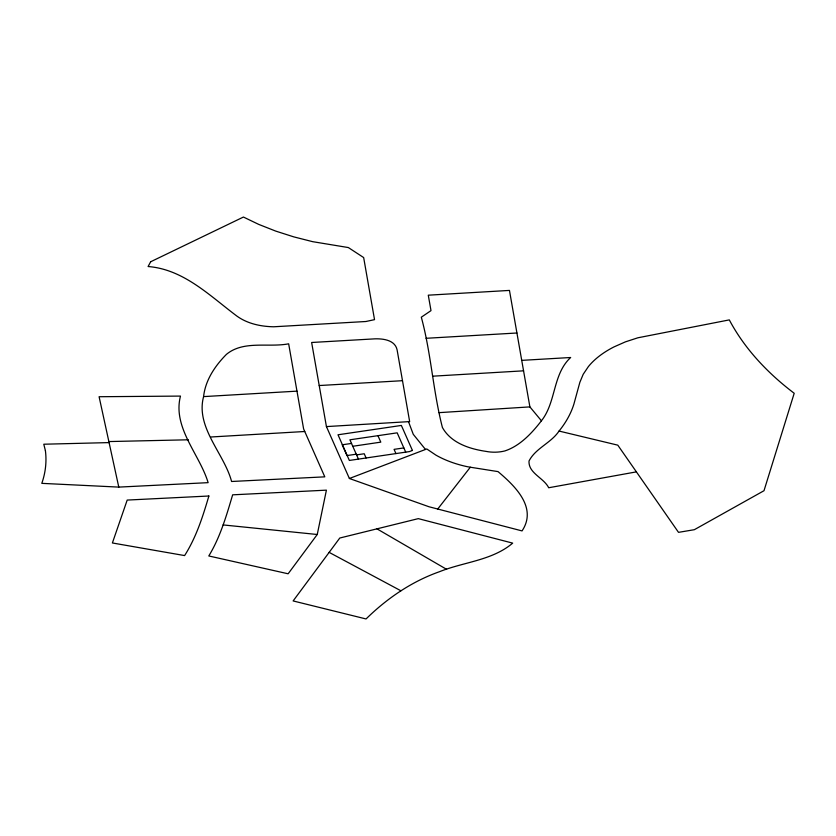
<?xml version="1.0" encoding="UTF-8"?>
<svg xmlns="http://www.w3.org/2000/svg" width="836" height="836" viewBox="0 0 836 836"><rect width="100%" height="100%" fill="white"/><g stroke="black" fill="none" stroke-linecap="round" stroke-linejoin="round"><path stroke-width="1.25" d="M203.587 396.609C205.384 380.129 215.03 365.875 226.431 354.36C243.652 340.116 268.429 347.734 288.66 343.815L303.614 428.92L324.796 476.844L231.582 481.484C224.267 453.624 195.352 427.468 203.587 396.609L296.989 391.143M317.252 534.497L326.406 490.157L232.648 494.828C226.42 515.781 220.265 537.14 208.791 555.961L288.138 573.789L317.252 534.497L223.107 524.924M541.435 420.79C531.832 433.194 520.055 445.922 504.829 450.949A25.926 14.975 0 0 1 485.873 451.356C469.424 448.922 450.949 442.975 442.411 427.489C433.079 391.29 431.104 353.168 421.313 317.199L431 310.626L428.283 295.181L509.458 290.416L529.888 406.892L541.435 420.79C556.306 402.074 552.523 374.267 570.654 357.505L521.737 360.368M329.154 552.377L339.771 538.029L418.313 518.634L512.698 543.128C492.195 560.538 463.792 561.928 439.558 571.678C411.699 581.49 387.047 598.367 366.053 618.953L293.123 600.938L329.154 552.377L400.883 590.77M437.73 509.03L470.323 467.219L498.026 471.608C514.715 485.747 537.694 507.546 522.04 530.912L429.046 506.773L349.385 478.495L326.427 426.59L311.64 342.488L375.124 338.831C383.41 338.622 395.052 340.106 397.1 349.856L409.65 421.595L326.427 426.59M559.054 431.062L617.794 445.16L678.518 532.354L694.34 529.7L764 490.711L794.2 393.275C768.054 373.462 744.74 349.051 729.305 319.895L637.858 337.796L625.412 341.861L614.063 346.877A104.291 60.213 0 0 0 588.387 366.586L583.204 374.288L579.86 382.313L573.893 404.122A189.302 109.297 0 0 1 559.044 431.052C551.102 443.017 535.458 448.242 529.01 461.044C528.279 473.27 543.787 477.774 548.698 487.754L636.384 471.87M349.385 478.495L426.778 448.963L435.849 455.077A88.01 50.818 0 0 0 467.282 466.687L470.323 467.219M351.548 443.425L342.217 444.794L346.982 455.568L356.314 454.188M352.802 446.267L380.798 442.139L377.935 435.671M356.575 454.888L364.224 453.76L366.095 457.982M403.84 447.918L394.07 449.36L395.94 453.582M439.036 412.65L529.888 406.892M426.046 338.298L516.92 333M432.693 376.19L523.566 370.829M319.216 385.542L402.492 380.693M210.996 436.988L304.753 431.501M118.785 487.106L208.133 482.654C199.668 454.345 172.352 427.698 180.471 396.086L99.097 396.724L118.785 487.106L41.8 483.354A208.728 120.509 0 0 0 45.395 450.614M109.119 442.599L43.785 444.219L45.395 450.614M108.899 441.565L188.34 439.788M376.952 528.833L446.612 569.337M425.493 449.454L413.266 434.323L408.501 421.657M405.711 452.14L397.173 432.839L349.908 439.809L358.445 459.11M208.875 496.009C202.824 516.596 196.22 537.36 184.61 555.574L112.39 542.972L127.197 500.074L208.875 496.009M150.679 261.762L148.087 266.527C183.753 269.317 209.899 295.913 236.975 316.144C247.571 323.772 260.853 326.531 273.706 326.782L365.917 321.505L374.528 319.645L363.66 257.561L348.351 247.56L312.654 241.667L293.781 236.87L275.755 231.112L258.7 224.382L243.433 217.046L150.679 261.762M412.42 450.447L409.4 451.597L349.354 460.448L338.005 434.783L401.364 425.44L412.42 450.447"/></g></svg>
